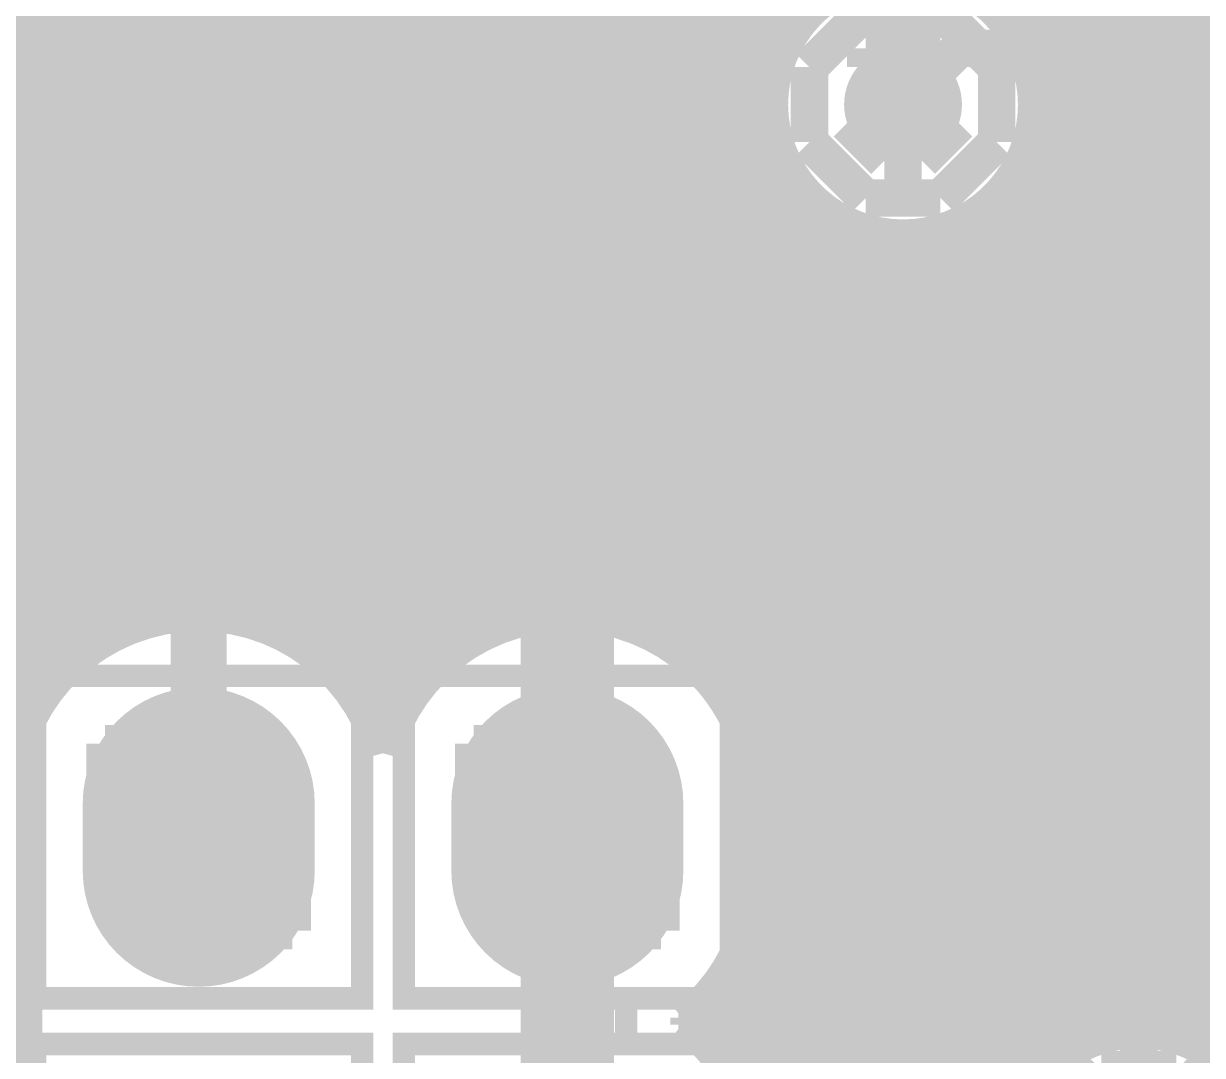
# Model space of a CAD drawing. Extents: x -5 to 157, y -120 to 103.
# Drawn here: x 82.55 to 90.55, y 37.87 to 44.87 of the extents above; entities that cross this region are included whole.
import ezdxf

# ---------------------------------------------------------------- set-up
doc = ezdxf.new("R2010")
doc.units = 0
doc.header["$MEASUREMENT"] = 0
doc.layers.get('0').update_dxf_attribs({"linetype": 'CONTINUOUS'})
for name, color, linetype in [('22-304-2_BOT', 7, 'CONTINUOUS'), ('22-304-2_DRD', 7, 'CONTINUOUS'), ('22-304-2_DRL', 2, 'CONTINUOUS'), ('22-304-2_IN1', 4, 'CONTINUOUS'), ('22-304-2_IN2', 3, 'CONTINUOUS'), ('22-304-2_SMB', 5, 'CONTINUOUS'), ('22-304-2_SMT', 10, 'CONTINUOUS'), ('22-304-2_SST', 11, 'CONTINUOUS'), ('22-304-2_TOP', 13, 'CONTINUOUS'), ('THRUHOLE_TAP', 7, 'CONTINUOUS')]:
    doc.layers.add(name, color=color, linetype=linetype)

# ---------------------------------------------------------------- blocks, each defined once
blk = doc.blocks.new('OBLONG_8')
at = {"const_width": 1.5748}
blk.add_lwpolyline([(0, 0.2286), (0, -0.2286)], dxfattribs=at)
at = {"const_width": 0.7874}
for points in [[(-0.3937, 0.2286, 1), (0.3937, 0.2286, 1)], [(-0.3937, -0.2286, 1), (0.3937, -0.2286, 1)]]:
    blk.add_lwpolyline(points, format="xyb", close=True, dxfattribs=at)
blk = doc.blocks.new('ROUND_39')
at = {"const_width": 0.40005}
blk.add_lwpolyline([(-0.200024, 0, 1), (0.200024, 0, 1)], format="xyb", close=True, dxfattribs=at)
blk = doc.blocks.new('ROUND_14')
at = {"const_width": 0.59944}
blk.add_lwpolyline([(-0.29972, 0, 1), (0.29972, 0, 1)], format="xyb", close=True, dxfattribs=at)
blk = doc.blocks.new('ROUND_88')
at = {"const_width": 0.10033}
blk.add_lwpolyline([(-0.050164, 0, 1), (0.050164, 0, 1)], format="xyb", close=True, dxfattribs=at)
blk = doc.blocks.new('ROUND_42')
at = {"const_width": 0.40005}
blk.add_lwpolyline([(-0.200024, 0, 1), (0.200024, 0, 1)], format="xyb", close=True, dxfattribs=at)
blk = doc.blocks.new('ROUND_80')
at = {"const_width": 0.10033}
blk.add_lwpolyline([(-0.050164, 0, 1), (0.050164, 0, 1)], format="xyb", close=True, dxfattribs=at)

msp = doc.modelspace()

# ---------------------------------------------------------------- linework, layer by layer
at = {"layer": '22-304-2_BOT'}
for points, const_width in [([(121.92, 46.7614), (121.92, 46.736), (119.888, 44.704), (88.9, 44.704), (88.519, 44.323)], 0.254), ([(87.64778, 44.577), (57.023, 44.577)], 0.254), ([(82.55, 44.577), (82.55, 42.291)], 0.254), ([(82.7786, 44.577), (82.7786, 42.291)], 0.254), ([(83.0072, 44.577), (83.0072, 42.291)], 0.254), ([(83.2358, 44.577), (83.2358, 42.291)], 0.254), ([(83.4644, 44.577), (83.4644, 42.291)], 0.254), ([(83.693, 44.577), (83.693, 42.291)], 0.254), ([(83.9216, 44.577), (83.9216, 42.291)], 0.254), ([(84.1502, 44.577), (84.1502, 42.291)], 0.254), ([(84.3788, 44.577), (84.3788, 42.291)], 0.254), ([(84.6074, 44.577), (84.6074, 42.291)], 0.254), ([(84.836, 44.577), (84.836, 42.291)], 0.254), ([(85.0646, 44.577), (85.0646, 42.291)], 0.254), ([(85.2932, 44.577), (85.2932, 42.291)], 0.254), ([(85.5218, 44.577), (85.5218, 42.291)], 0.254), ([(85.7504, 44.577), (85.7504, 42.291)], 0.254), ([(85.979, 44.577), (85.979, 42.291)], 0.254), ([(86.2076, 44.577), (86.2076, 42.291)], 0.254), ([(86.4362, 44.577), (86.4362, 42.291)], 0.254), ([(86.6648, 44.577), (86.6648, 42.291)], 0.254), ([(86.8934, 44.577), (86.8934, 42.291)], 0.254), ([(87.122, 44.577), (87.122, 42.291)], 0.254), ([(87.3506, 44.577), (87.3506, 42.291)], 0.254), ([(87.5792, 44.577), (87.5792, 42.291)], 0.254), ([(87.62746, 44.5008), (47.3456, 44.5008)], 0.254), ([(87.61222, 44.2722), (47.3456, 44.2722)], 0.254), ([(87.6554, 44.0436), (47.3456, 44.0436)], 0.254), ([(102.7303, 44.0436), (89.3826, 44.0436)], 0.254), ([(102.7303, 44.069), (89.39022, 44.069)], 0.254), ([(89.408, 44.069), (89.408, 42.291)], 0.254), ([(89.6366, 44.069), (89.6366, 42.291)], 0.254), ([(89.8652, 44.069), (89.8652, 42.291)], 0.254), ([(90.0938, 44.069), (90.0938, 42.291)], 0.254), ([(90.3224, 44.069), (90.3224, 42.291)], 0.254), ([(90.551, 44.069), (90.551, 42.291)], 0.254), ([(87.76716, 43.815), (47.3456, 43.815)], 0.254), ([(102.7303, 43.815), (89.27084, 43.815)], 0.254), ([(87.8078, 43.75912), (87.8078, 42.291)], 0.254), ([(89.1794, 43.7007), (89.1794, 42.291)], 0.254), ([(87.98814, 43.5864), (47.3456, 43.5864)], 0.254), ([(102.7303, 43.5864), (89.04986, 43.5864)], 0.254), ([(88.0364, 43.55338), (88.0364, 42.291)], 0.254), ([(88.9508, 43.52544), (88.9508, 42.291)], 0.254), ([(88.265, 43.45178), (88.265, 42.291)], 0.254), ([(88.4936, 43.41622), (88.4936, 42.291)], 0.254), ([(88.7222, 43.43908), (88.7222, 42.291)], 0.254), ([(102.7303, 43.3578), (44.23664, 43.3578)], 0.254), ([(102.7303, 43.1292), (44.46524, 43.1292)], 0.254), ([(102.7303, 42.9006), (60.13196, 42.9006)], 0.254), ([(102.7303, 42.672), (60.41644, 42.672)], 0.254), ([(102.7303, 42.4434), (80.08112, 42.4434)], 0.254), ([(94.869, 42.291), (80.2767, 42.291)], 0.254), ([(132.461, 35.179), (132.461, 38.354), (130.556, 40.259), (124.46, 40.259), (123.317, 39.116), (97.409, 39.116), (94.869, 41.656), (79.629, 41.656)], 0.254), ([(92.73794, 41.021), (80.2767, 41.021)], 0.254), ([(82.55, 41.021), (82.55, 40.09136)], 0.254), ([(82.7786, 41.021), (82.7786, 40.44696)], 0.254), ([(83.0072, 41.021), (83.0072, 40.64762)], 0.254), ([(83.2358, 41.021), (83.2358, 40.77208)], 0.254), ([(83.4644, 41.021), (83.4644, 40.8432)], 0.254), ([(83.693, 41.021), (83.693, 40.87368)], 0.254), ([(83.9216, 41.021), (83.9216, 40.86098)], 0.254), ([(84.1502, 41.021), (84.1502, 40.80764)], 0.254), ([(84.3788, 41.021), (84.3788, 40.7035)], 0.254), ([(84.6074, 41.021), (84.6074, 40.5384)], 0.254), ([(84.836, 41.021), (84.836, 40.26662)], 0.254), ([(85.0646, 41.021), (85.0646, 40.12184)], 0.254), ([(85.2932, 41.021), (85.2932, 40.4622)], 0.254), ([(85.5218, 41.021), (85.5218, 40.65524)], 0.254), ([(85.7504, 41.021), (85.7504, 40.77716)], 0.254), ([(85.979, 41.021), (85.979, 40.84574)], 0.254), ([(86.2076, 41.021), (86.2076, 40.87368)], 0.254), ([(86.4362, 41.021), (86.4362, 40.85844)], 0.254), ([(86.6648, 41.021), (86.6648, 40.80256)], 0.254), ([(86.8934, 41.021), (86.8934, 40.69588)], 0.254), ([(87.122, 41.021), (87.122, 40.5257)], 0.254), ([(87.3506, 41.021), (87.3506, 40.24376)], 0.254), ([(87.5792, 41.021), (87.5792, 35.433)], 0.254), ([(87.8078, 41.021), (87.8078, 35.433)], 0.254), ([(88.0364, 41.021), (88.0364, 35.433)], 0.254), ([(88.265, 41.021), (88.265, 35.433)], 0.254), ([(88.4936, 41.021), (88.4936, 35.433)], 0.254), ([(88.7222, 41.021), (88.7222, 35.433)], 0.254), ([(88.9508, 41.021), (88.9508, 35.433)], 0.254), ([(89.1794, 41.021), (89.1794, 35.433)], 0.254), ([(89.408, 41.021), (89.408, 37.69868)], 0.254), ([(89.6366, 41.021), (89.6366, 37.90188)], 0.254), ([(89.8652, 41.021), (89.8652, 38.00602)], 0.254), ([(90.0938, 41.021), (90.0938, 38.04158)], 0.254), ([(90.3224, 41.021), (90.3224, 38.01872)], 0.254), ([(90.551, 41.021), (90.551, 37.93236)], 0.254), ([(83.45932, 40.8432), (81.51876, 40.8432)], 0.254), ([(83.73872, 40.81018), (83.73872, 39.34968)], 0.381), ([(85.96122, 40.8432), (84.01812, 40.8432)], 0.254), ([(92.43822, 40.8432), (86.51748, 40.8432)], 0.254), ([(82.96148, 40.6146), (82.0166, 40.6146)], 0.254), ([(85.46338, 40.6146), (84.51596, 40.6146)], 0.254), ([(92.23502, 40.6146), (87.01786, 40.6146)], 0.254), ([(82.72526, 40.386), (82.25282, 40.386)], 0.254), ([(85.22716, 40.386), (84.75218, 40.386)], 0.254), ([(92.12072, 40.386), (87.25154, 40.386)], 0.254), ([(82.58048, 40.1574), (82.3976, 40.1574)], 0.254), ([(85.07984, 40.1574), (84.89696, 40.1574)], 0.254), ([(92.06992, 40.1574), (87.39886, 40.1574)], 0.254), ([(92.06738, 39.9288), (87.48522, 39.9288)], 0.254), ([(92.11564, 39.7002), (87.5284, 39.7002)], 0.254), ([(87.53602, 39.57828), (87.53602, 39.12108)], 0.254), ([(92.22486, 39.4716), (87.53602, 39.4716)], 0.254), ([(92.4179, 39.243), (87.53602, 39.243)], 0.254), ([(92.84208, 39.0144), (87.53094, 39.0144)], 0.254), ([(96.84004, 38.7858), (87.4903, 38.7858)], 0.254), ([(97.10674, 38.5572), (87.40648, 38.5572)], 0.254), ([(87.3506, 38.45306), (87.3506, 37.7444)], 0.254), ([(131.58724, 38.3286), (87.26424, 38.3286)], 0.254), ([(87.122, 38.17112), (87.122, 38.02634)], 0.254), ([(131.81584, 38.1), (87.03564, 38.1)], 0.254), ([(89.58834, 37.8714), (87.26424, 37.8714)], 0.254), ([(115.62334, 37.8714), (90.65006, 37.8714)], 0.254)]:
    msp.add_lwpolyline(points, dxfattribs=dict(at, const_width=const_width))
at = {"layer": '22-304-2_BOT', "const_width": 0.254}
for points in [[(87.64778, 44.577, 0.0710397), (87.61151, 44.323)], [(87.61222, 44.323, 0.4142136), (88.519, 43.41622)], [(88.519, 43.41622, 0.3333645), (89.39022, 44.069)], [(82.48904, 39.91864, 0.3383093), (81.23936, 40.87368)], [(83.73872, 40.87368, 0.3383097), (82.48904, 39.91864)], [(84.9884, 39.91864, 0.3383093), (83.73872, 40.87368)], [(86.24062, 40.87368, 0.3384527), (84.9884, 39.91864)], [(87.53602, 39.57828, 0.4142136), (86.24062, 40.87368)], [(87.03564, 38.1, 0.2313068), (87.53471, 39.12108)], [(87.53602, 37.07892, 0.2313069), (87.03645, 38.10104)], [(90.1192, 38.04158, 0.4142136), (89.21242, 37.1348)], [(90.7669, 37.7698, 0.2014867), (90.1192, 38.04185)]]:
    msp.add_lwpolyline(points, format="xyb", dxfattribs=at)
at = {"layer": '22-304-2_DRD', "const_width": 0.254}
for points in [[(88.265, 44.958), (87.884, 44.577)], [(88.773, 44.958), (88.265, 44.958)], [(89.154, 44.577), (88.773, 44.958)], [(88.265, 44.704), (88.265, 44.577)], [(88.392, 44.704), (88.265, 44.704)], [(88.392, 44.577), (88.392, 44.704)], [(88.646, 44.704), (88.646, 44.577)], [(88.773, 44.704), (88.646, 44.704)], [(88.773, 44.577), (88.773, 44.704)], [(87.884, 44.577), (87.884, 44.069)], [(88.265, 44.577), (88.392, 44.577)], [(88.646, 44.577), (88.773, 44.577)], [(89.154, 44.069), (89.154, 44.577)], [(88.392, 43.942), (88.138, 44.196)], [(88.9, 44.196), (88.646, 43.942)], [(87.884, 44.069), (88.265, 43.688)], [(88.773, 43.688), (89.154, 44.069)], [(88.646, 43.942), (88.392, 43.942)], [(88.265, 43.688), (88.773, 43.688)], [(83.10372, 39.98468), (83.10372, 39.34968)], [(83.73872, 39.98468), (83.10372, 39.98468)], [(83.73872, 38.71468), (83.73872, 39.98468)], [(85.60562, 39.98468), (85.60562, 39.34968)], [(86.24062, 39.98468), (85.60562, 39.98468)], [(86.24062, 38.71468), (86.24062, 39.98468)], [(83.10372, 39.34968), (84.37372, 39.34968)], [(84.37372, 39.34968), (84.37372, 38.71468)], [(85.60562, 39.34968), (86.87562, 39.34968)], [(86.87562, 39.34968), (86.87562, 38.71468)], [(84.37372, 38.71468), (83.73872, 38.71468)], [(86.87562, 38.71468), (86.24062, 38.71468)], [(89.8652, 37.7698), (89.4842, 37.3888)], [(90.3732, 37.7698), (89.8652, 37.7698)], [(90.7542, 37.3888), (90.3732, 37.7698)]]:
    msp.add_lwpolyline(points, dxfattribs=at)
at = {"layer": '22-304-2_IN1', "const_width": 0.254}
for points in [[(82.9056, 64.643), (82.9056, 40.56888)], [(83.1342, 64.643), (83.1342, 40.72382)], [(83.3628, 64.643), (83.3628, 40.8178)], [(83.5914, 64.643), (83.5914, 40.86352)], [(83.82, 64.643), (83.82, 40.87114)], [(84.0486, 64.643), (84.0486, 40.83558)], [(84.2772, 64.643), (84.2772, 40.75684)], [(84.5058, 64.643), (84.5058, 40.62222)], [(84.7344, 64.643), (84.7344, 40.40632)], [(84.963, 64.643), (84.963, 40.00246)], [(85.1916, 64.643), (85.1916, 40.34028)], [(85.4202, 64.643), (85.4202, 40.58158)], [(85.6488, 64.643), (85.6488, 40.73144)], [(85.8774, 64.643), (85.8774, 40.82034)], [(86.106, 64.643), (86.106, 40.86606)], [(86.3346, 64.643), (86.3346, 40.8686)], [(86.5632, 64.643), (86.5632, 40.83304)], [(86.7918, 64.643), (86.7918, 40.74922)], [(87.0204, 64.643), (87.0204, 40.61206)], [(87.249, 64.643), (87.249, 40.39108)], [(87.4776, 64.643), (87.4776, 39.95928)], [(87.7062, 64.643), (87.7062, 44.72686)], [(89.3064, 63.4746), (89.3064, 44.77512)], [(89.535, 63.1063), (89.535, 37.82822)], [(89.7636, 62.9412), (89.7636, 37.97046)], [(89.9922, 62.86246), (89.9922, 38.03396)], [(90.2208, 57.69102), (90.2208, 38.0365)], [(90.4494, 57.3659), (90.4494, 37.98062)], [(82.677, 46.05782), (82.677, 40.31996)], [(82.4484, 45.82922), (82.4484, 40.04564)], [(87.78494, 44.8564), (22.98446, 44.8564)], [(138.684, 44.8564), (89.25306, 44.8564)], [(87.66302, 44.6278), (23.21306, 44.6278)], [(138.684, 44.6278), (89.37244, 44.6278)], [(87.61476, 44.3992), (23.44166, 44.3992)], [(138.684, 44.3992), (89.42324, 44.3992)], [(87.62492, 44.1706), (71.01078, 44.1706)], [(107.16514, 44.1706), (89.41308, 44.1706)], [(87.69604, 43.942), (71.2343, 43.942)], [(87.7062, 43.91914), (87.7062, 33.782)], [(106.94416, 43.942), (89.34196, 43.942)], [(89.3064, 43.87088), (89.3064, 37.53866)], [(87.8459, 43.7134), (71.34606, 43.7134)], [(106.8324, 43.7134), (89.1921, 43.7134)], [(87.9348, 43.62704), (87.9348, 34.12998)], [(89.0778, 43.60672), (89.0778, 34.63544)], [(88.17102, 43.4848), (71.39178, 43.4848)], [(88.1634, 43.48734), (88.1634, 34.4551)], [(106.78922, 43.4848), (88.86698, 43.4848)], [(88.392, 43.42384), (88.392, 34.60496)], [(88.6206, 43.4213), (88.6206, 34.67608)], [(88.8492, 43.47718), (88.8492, 34.68624)], [(106.80446, 43.2562), (71.37654, 43.2562)], [(106.8832, 43.0276), (71.2978, 43.0276)], [(107.0483, 42.799), (71.13524, 42.799)], [(107.4166, 42.5704), (76.48194, 42.5704)], [(111.47044, 42.3418), (80.22336, 42.3418)], [(111.38408, 42.1132), (80.41386, 42.1132)], [(111.36122, 41.8846), (80.50784, 41.8846)], [(111.39678, 41.656), (80.53578, 41.656)], [(101.14788, 41.4274), (80.50784, 41.4274)], [(100.88372, 41.1988), (80.41386, 41.1988)], [(92.62618, 40.9702), (80.22336, 40.9702)], [(83.16976, 40.7416), (81.81086, 40.7416)], [(85.66912, 40.7416), (84.31022, 40.7416)], [(92.33408, 40.7416), (86.80958, 40.7416)], [(82.8421, 40.513), (82.13598, 40.513)], [(85.34146, 40.513), (84.63534, 40.513)], [(92.1766, 40.513), (87.13724, 40.513)], [(82.65414, 40.2844), (82.32648, 40.2844)], [(85.1535, 40.2844), (84.82584, 40.2844)], [(92.09278, 40.2844), (87.3252, 40.2844)], [(82.53476, 40.0558), (82.44332, 40.0558)], [(85.03412, 40.0558), (84.94268, 40.0558)], [(92.0623, 40.0558), (87.44458, 40.0558)], [(92.08262, 39.8272), (87.51062, 39.8272)], [(92.15628, 39.5986), (87.53348, 39.5986)], [(87.53602, 39.57828), (87.53602, 39.12108)], [(92.29598, 39.37), (87.53602, 39.37)], [(92.55252, 39.1414), (87.53602, 39.1414)], [(138.684, 38.9128), (87.51824, 38.9128)], [(138.684, 38.6842), (87.45982, 38.6842)], [(87.4776, 38.73754), (87.4776, 37.45992)], [(138.684, 38.4556), (87.3506, 38.4556)], [(87.249, 38.30828), (87.249, 37.88918)], [(138.684, 38.227), (87.17788, 38.227)], [(89.8398, 37.9984), (87.14994, 37.9984)], [(115.8748, 37.9984), (90.3986, 37.9984)], [(89.4715, 37.7698), (87.33536, 37.7698)]]:
    msp.add_lwpolyline(points, dxfattribs=at)
for points in [[(88.519, 45.22978, 0.4142136), (87.61222, 44.323)], [(89.42578, 44.323, 0.4142136), (88.519, 45.22978)], [(87.61222, 44.323, 0.4142136), (88.519, 43.41622)], [(88.519, 43.41622, 0.4142136), (89.42578, 44.323)], [(82.48904, 39.91864, 0.3383093), (81.23936, 40.87368)], [(83.73872, 40.87368, 0.3383097), (82.48904, 39.91864)], [(84.9884, 39.91864, 0.3383093), (83.73872, 40.87368)], [(86.24062, 40.87368, 0.3384527), (84.9884, 39.91864)], [(87.53602, 39.57828, 0.4142136), (86.24062, 40.87368)], [(87.03564, 38.1, 0.2313068), (87.53471, 39.12108)], [(87.53602, 37.07892, 0.2313069), (87.03645, 38.10104)], [(90.1192, 38.04158, 0.4142136), (89.21242, 37.1348)], [(91.02598, 37.1348, 0.4142136), (90.1192, 38.04158)]]:
    msp.add_lwpolyline(points, format="xyb", dxfattribs=at)
at = {"layer": '22-304-2_IN2'}
for points, const_width in [([(83.2358, 73.3806), (83.2358, 40.89908)], 0.254), ([(83.4644, 71.99376), (83.4644, 40.96512)], 0.254), ([(83.693, 65.52692), (83.693, 40.99052)], 0.254), ([(83.9216, 65.25514), (83.9216, 40.98036)], 0.254), ([(86.2076, 63.41364), (86.2076, 40.99052)], 0.254), ([(86.4362, 63.11646), (86.4362, 40.97782)], 0.254), ([(89.408, 63.06566), (89.408, 44.83608)], 0.254), ([(86.6648, 62.96152), (86.6648, 40.92702)], 0.254), ([(87.5792, 62.96152), (87.5792, 44.73448)], 0.254), ([(86.8934, 62.88024), (86.8934, 40.8305)], 0.254), ([(87.122, 62.85484), (87.122, 40.68318)], 0.254), ([(87.3506, 62.88024), (87.3506, 40.45204)], 0.254), ([(89.6366, 62.8777), (89.6366, 38.03904)], 0.254), ([(89.8652, 62.77356), (89.8652, 38.12794)], 0.254), ([(84.1502, 60.16752), (84.1502, 40.9321)], 0.254), ([(85.979, 60.06592), (85.979, 40.96766)], 0.254), ([(84.3788, 59.83986), (84.3788, 40.83812)], 0.254), ([(85.7504, 59.79414), (85.7504, 40.90416)], 0.254), ([(84.6074, 59.67222), (84.6074, 40.69334)], 0.254), ([(85.5218, 59.64682), (85.5218, 40.79494)], 0.254), ([(84.836, 59.58332), (84.836, 40.46982)], 0.254), ([(85.2932, 59.57316), (85.2932, 40.6273)], 0.254), ([(85.0646, 59.55284), (85.0646, 40.36314)], 0.254), ([(90.0938, 57.69102), (90.0938, 38.16096)], 0.254), ([(90.3224, 57.32526), (90.3224, 38.14064)], 0.254), ([(90.551, 57.14746), (90.551, 38.06444)], 0.254), ([(83.0072, 46.57598), (83.0072, 40.78732)], 0.254), ([(82.7786, 45.99432), (82.7786, 40.6146)], 0.254), ([(82.55, 45.7581), (82.55, 40.34282)], 0.254), ([(87.71128, 44.958), (17.82572, 44.958)], 0.254), ([(137.16762, 44.958), (89.32418, 44.958)], 0.254), ([(87.57666, 44.7294), (18.05432, 44.7294)], 0.254), ([(137.16762, 44.7294), (89.46134, 44.7294)], 0.254), ([(87.50808, 44.5008), (20.94484, 44.5008)], 0.254), ([(137.16762, 44.5008), (89.52992, 44.5008)], 0.254), ([(87.49284, 44.2722), (21.56206, 44.2722)], 0.254), ([(107.10418, 44.2722), (89.54262, 44.2722)], 0.254), ([(87.53094, 44.0436), (21.971, 44.0436)], 0.254), ([(106.8705, 44.0436), (89.50706, 44.0436)], 0.254), ([(87.5792, 43.91152), (87.5792, 40.0304)], 0.254), ([(87.62746, 43.815), (22.28596, 43.815)], 0.254), ([(89.408, 43.80992), (89.408, 37.87394)], 0.254), ([(106.7435, 43.815), (89.41054, 43.815)], 0.254), ([(87.80526, 43.5864), (22.53996, 43.5864)], 0.254), ([(87.8078, 43.58386), (87.8078, 34.12998)], 0.254), ([(106.68, 43.5864), (89.23274, 43.5864)], 0.254), ([(89.1794, 43.53814), (89.1794, 37.54628)], 0.254), ([(88.0364, 43.41622), (88.0364, 34.49574)], 0.254), ([(88.17102, 43.3578), (22.75332, 43.3578)], 0.254), ([(88.265, 43.32732), (88.265, 34.67354)], 0.254), ([(106.67238, 43.3578), (88.86698, 43.3578)], 0.254), ([(88.9508, 43.39082), (88.9508, 34.79292)], 0.254), ([(88.4936, 43.29684), (88.4936, 34.77006)], 0.254), ([(88.7222, 43.31716), (88.7222, 34.80562)], 0.254), ([(106.71556, 43.1292), (22.93366, 43.1292)], 0.254), ([(106.8197, 42.9006), (23.0886, 42.9006)], 0.254), ([(107.00766, 42.672), (79.77378, 42.672)], 0.254), ([(107.42676, 42.4434), (80.28686, 42.4434)], 0.254), ([(111.28756, 42.2148), (80.49006, 42.2148)], 0.254), ([(111.24438, 41.9862), (80.59928, 41.9862)], 0.254), ([(111.252, 41.7576), (80.65008, 41.7576)], 0.254), ([(101.08692, 41.529), (80.64754, 41.529)], 0.254), ([(100.81514, 41.3004), (80.59166, 41.3004)], 0.254), ([(92.56522, 41.0718), (80.47228, 41.0718)], 0.254), ([(83.73872, 40.92956), (83.73872, 39.34968)], 0.381), ([(83.10626, 40.8432), (81.87182, 40.8432)], 0.254), ([(85.60816, 40.8432), (84.37118, 40.8432)], 0.254), ([(92.2655, 40.8432), (86.87054, 40.8432)], 0.254), ([(82.77606, 40.6146), (82.20202, 40.6146)], 0.254), ([(85.27796, 40.6146), (84.70138, 40.6146)], 0.254), ([(92.09532, 40.6146), (87.20074, 40.6146)], 0.254), ([(82.57794, 40.386), (82.40014, 40.386)], 0.254), ([(85.07984, 40.386), (84.8995, 40.386)], 0.254), ([(91.99626, 40.386), (87.39886, 40.386)], 0.254), ([(91.95054, 40.1574), (87.5284, 40.1574)], 0.254), ([(91.948, 39.9288), (87.60968, 39.9288)], 0.254), ([(91.99118, 39.7002), (87.64778, 39.7002)], 0.254), ([(87.65286, 39.57828), (87.65286, 39.12108)], 0.254), ([(92.0877, 39.4716), (87.65286, 39.4716)], 0.254), ([(92.25026, 39.243), (87.65286, 39.243)], 0.254), ([(92.53474, 39.0144), (87.65032, 39.0144)], 0.254), ([(137.16762, 38.7858), (87.61222, 38.7858)], 0.254), ([(87.5792, 38.66896), (87.5792, 37.53104)], 0.254), ([(137.16762, 38.5572), (87.53602, 38.5572)], 0.254), ([(137.16762, 38.3286), (87.41156, 38.3286)], 0.254), ([(87.3506, 38.24478), (87.3506, 37.95268)], 0.254), ([(89.77122, 38.1), (87.21852, 38.1)], 0.254), ([(115.80622, 38.1), (90.46718, 38.1)], 0.254), ([(89.40546, 37.8714), (87.40902, 37.8714)], 0.254)]:
    msp.add_lwpolyline(points, dxfattribs=dict(at, const_width=const_width))
at = {"layer": '22-304-2_IN2', "const_width": 0.254}
for points in [[(88.519, 45.34916, 0.4142136), (87.49284, 44.323)], [(89.54516, 44.323, 0.4142136), (88.519, 45.34916)], [(87.49284, 44.323, 0.4142136), (88.519, 43.29684)], [(88.519, 43.29684, 0.4142136), (89.54516, 44.323)], [(82.48904, 40.23868, 0.2780089), (81.23936, 40.99052)], [(83.73872, 40.99306, 0.2780092), (82.48904, 40.23868)], [(84.9884, 40.23868, 0.2780089), (83.73872, 40.99052)], [(86.24062, 40.99306, 0.2782345), (84.9884, 40.23868)], [(87.65286, 39.57828, 0.4142136), (86.24062, 40.99052)], [(87.21598, 38.1, 0.2048699), (87.65269, 39.12108)], [(90.1192, 38.16096, 0.4142136), (89.09304, 37.1348)], [(91.14536, 37.1348, 0.4142136), (90.1192, 38.16096)], [(87.65286, 37.07892, 0.2048697), (87.2161, 38.10012)]]:
    msp.add_lwpolyline(points, format="xyb", dxfattribs=at)
at = {"layer": '22-304-2_SST', "const_width": 0.1524}
for points in [[(76.54036, 34.27984), (76.13904, 34.27984), (76.13904, 35.11042), (69.5198, 35.11042), (69.5198, 41.08958), (87.9602, 41.08958), (87.9602, 35.11042), (81.34096, 35.11042), (81.34096, 34.27984), (80.93964, 34.27984), (80.93964, 33.09874), (76.54036, 33.09874), (76.54036, 34.27984), (76.54036, 35.75558), (77.35062, 35.75558)], [(84.8487, 40.44442), (82.62874, 40.44442), (82.62874, 38.25494), (84.8487, 38.25494), (84.8487, 40.44442)], [(86.03996, 38.25494), (85.13064, 38.25494), (85.13064, 40.44442), (87.3506, 40.44442), (87.3506, 35.75558), (85.13064, 35.75558), (85.13064, 37.94506), (86.03996, 37.94506), (86.6394, 37.94506), (86.6394, 38.25494), (86.03996, 38.25494), (86.03996, 37.94506)], [(83.42122, 39.66718), (83.42122, 39.03218), (84.05622, 39.03218), (83.90636, 39.18204), (83.90636, 39.51732), (84.05622, 39.66718), (83.42122, 39.66718), (83.57108, 39.51732), (83.57108, 39.18204), (83.90636, 39.18204)], [(84.05622, 39.66718), (84.05622, 39.03218)], [(86.07298, 39.51732), (85.92312, 39.66718), (86.55812, 39.66718), (86.40826, 39.51732), (86.07298, 39.51732), (86.07298, 39.18204), (85.92312, 39.03218), (86.55812, 39.03218), (86.40826, 39.18204), (86.07298, 39.18204)], [(85.92312, 39.66718), (85.92312, 39.03218)], [(86.55812, 39.66718), (86.55812, 39.03218)], [(83.57108, 39.51732), (83.90636, 39.51732)], [(86.40826, 39.51732), (86.40826, 39.18204)], [(83.42122, 39.03218), (83.57108, 39.18204)], [(86.6394, 38.25494), (87.3506, 38.25494)], [(84.8487, 35.75558), (84.8487, 37.94506), (82.62874, 37.94506), (82.62874, 35.75558), (84.8487, 35.75558)], [(87.3506, 37.94506), (86.6394, 37.94506)]]:
    msp.add_lwpolyline(points, dxfattribs=at)
at = {"layer": '22-304-2_TOP'}
for points, const_width in [([(80.391, 99.822), (80.391, 85.979), (87.503, 78.867), (87.503, 72.39), (88.392, 71.501), (88.392, 64.897), (89.154, 64.135), (89.154, 60.833), (90.1192, 59.8678), (90.1192, 37.1348)], 0.254), ([(83.12404, 75.0189), (83.12404, 73.97496), (83.185, 73.914), (83.185, 52.578), (86.24062, 49.52238), (86.24062, 39.34968)], 0.635), ([(83.12404, 75.0189), (83.185, 74.96048), (83.185, 73.914), (83.185, 52.578), (86.24062, 49.52238), (86.24062, 39.34968)], 0.635), ([(88.519, 44.323), (88.519, 61.61024), (88.265, 61.86424)], 0.254), ([(87.3506, 61.6204), (87.3506, 40.24376)], 0.254), ([(87.122, 61.09716), (87.122, 40.5257)], 0.254), ([(87.5792, 60.95746), (87.5792, 34.036)], 0.254), ([(87.8078, 60.95746), (87.8078, 44.88688)], 0.254), ([(87.884, 60.95746), (87.884, 44.9707)], 0.254), ([(81.28, 60.69076), (81.28, 60.579), (81.915, 59.944), (81.915, 58.166), (80.264, 56.515), (80.264, 42.164), (82.55, 39.878), (82.55, 34.29)], 0.254), ([(89.154, 59.93384), (89.154, 44.9707)], 0.254), ([(89.1794, 59.90844), (89.1794, 44.9453)], 0.254), ([(89.408, 59.67984), (89.408, 44.50588)], 0.254), ([(89.4842, 59.60364), (89.4842, 37.7825)], 0.254), ([(83.0072, 51.5874), (83.0072, 40.64762)], 0.254), ([(83.2358, 51.3588), (83.2358, 40.77208)], 0.254), ([(83.4644, 51.1302), (83.4644, 40.8432)], 0.254), ([(83.693, 50.9016), (83.693, 40.87368)], 0.254), ([(83.9216, 50.673), (83.9216, 40.86098)], 0.254), ([(84.1502, 50.4444), (84.1502, 40.80764)], 0.254), ([(84.3788, 50.2158), (84.3788, 40.7035)], 0.254), ([(84.6074, 49.9872), (84.6074, 40.5384)], 0.254), ([(84.836, 49.7586), (84.836, 40.26662)], 0.254), ([(85.0646, 49.53), (85.0646, 40.12184)], 0.254), ([(87.06612, 49.52238), (87.06612, 40.5765)], 0.254), ([(85.2932, 49.3014), (85.2932, 40.4622)], 0.254), ([(85.41512, 49.17948), (85.41512, 40.5765)], 0.254), ([(85.41512, 49.17948), (85.41512, 40.5765)], 0.254), ([(82.7786, 46.22038), (82.7786, 40.54602)], 0.254), ([(82.55, 45.91304), (82.55, 40.77462)], 0.254), ([(85.41512, 44.958), (80.899, 44.958)], 0.254), ([(87.8713, 44.958), (87.06612, 44.958)], 0.254), ([(89.4842, 44.958), (89.1667, 44.958)], 0.254), ([(85.41512, 44.7294), (80.899, 44.7294)], 0.254), ([(87.7062, 44.7294), (87.06612, 44.7294)], 0.254), ([(89.4842, 44.7294), (89.32926, 44.7294)], 0.254), ([(85.41512, 44.5008), (80.899, 44.5008)], 0.254), ([(87.62746, 44.5008), (87.06612, 44.5008)], 0.254), ([(89.4842, 44.5008), (89.408, 44.5008)], 0.254), ([(85.41512, 44.2722), (80.899, 44.2722)], 0.254), ([(87.61222, 44.2722), (87.06612, 44.2722)], 0.254), ([(89.4842, 44.2722), (89.42578, 44.2722)], 0.254), ([(89.408, 44.14012), (89.408, 37.69868)], 0.254), ([(85.41512, 44.0436), (80.899, 44.0436)], 0.254), ([(87.6554, 44.0436), (87.06612, 44.0436)], 0.254), ([(89.4842, 44.0436), (89.3826, 44.0436)], 0.254), ([(85.41512, 43.815), (80.899, 43.815)], 0.254), ([(87.76716, 43.815), (87.06612, 43.815)], 0.254), ([(89.4842, 43.815), (89.27084, 43.815)], 0.254), ([(87.8078, 43.75912), (87.8078, 34.036)], 0.254), ([(89.1794, 43.7007), (89.1794, 34.59226)], 0.254), ([(85.41512, 43.5864), (80.899, 43.5864)], 0.254), ([(87.98814, 43.5864), (87.06612, 43.5864)], 0.254), ([(89.4842, 43.5864), (89.04986, 43.5864)], 0.254), ([(88.0364, 43.55338), (88.0364, 34.31286)], 0.254), ([(88.9508, 43.52544), (88.9508, 34.671)], 0.254), ([(88.265, 43.45178), (88.265, 34.53384)], 0.254), ([(88.4936, 43.41622), (88.4936, 34.6456)], 0.254), ([(88.7222, 43.43908), (88.7222, 34.68878)], 0.254), ([(85.41512, 43.3578), (80.899, 43.3578)], 0.254), ([(89.4842, 43.3578), (87.06612, 43.3578)], 0.254), ([(85.41512, 43.1292), (80.899, 43.1292)], 0.254), ([(89.4842, 43.1292), (87.06612, 43.1292)], 0.254), ([(85.41512, 42.9006), (80.899, 42.9006)], 0.254), ([(89.4842, 42.9006), (87.06612, 42.9006)], 0.254), ([(85.41512, 42.672), (80.899, 42.672)], 0.254), ([(89.4842, 42.672), (87.06612, 42.672)], 0.254), ([(85.41512, 42.4434), (80.899, 42.4434)], 0.254), ([(89.4842, 42.4434), (87.06612, 42.4434)], 0.254), ([(80.899, 42.42562), (82.82686, 40.49776)], 0.254), ([(85.41512, 42.2148), (81.10982, 42.2148)], 0.254), ([(89.4842, 42.2148), (87.06612, 42.2148)], 0.254), ([(85.41512, 41.9862), (81.33842, 41.9862)], 0.254), ([(89.4842, 41.9862), (87.06612, 41.9862)], 0.254), ([(85.41512, 41.7576), (81.56702, 41.7576)], 0.254), ([(89.4842, 41.7576), (87.06612, 41.7576)], 0.254), ([(85.41512, 41.529), (81.79562, 41.529)], 0.254), ([(89.4842, 41.529), (87.06612, 41.529)], 0.254), ([(85.41512, 41.3004), (82.02422, 41.3004)], 0.254), ([(89.4842, 41.3004), (87.06612, 41.3004)], 0.254), ([(85.41512, 41.0718), (82.25282, 41.0718)], 0.254), ([(89.4842, 41.0718), (87.06612, 41.0718)], 0.254), ([(83.45932, 40.8432), (82.48142, 40.8432)], 0.254), ([(83.73872, 40.81018), (83.73872, 39.34968)], 0.381), ([(85.41512, 40.8432), (84.01812, 40.8432)], 0.254), ([(89.4842, 40.8432), (87.06612, 40.8432)], 0.254), ([(82.96148, 40.6146), (82.71002, 40.6146)], 0.254), ([(85.41512, 40.6146), (84.51596, 40.6146)], 0.254), ([(89.4842, 40.6146), (87.06612, 40.6146)], 0.254), ([(85.22716, 40.386), (84.75218, 40.386)], 0.254), ([(89.4842, 40.386), (87.25154, 40.386)], 0.254), ([(85.07984, 40.1574), (84.89696, 40.1574)], 0.254), ([(89.4842, 40.1574), (87.39886, 40.1574)], 0.254), ([(89.4842, 39.9288), (87.48522, 39.9288)], 0.254), ([(89.4842, 39.7002), (87.5284, 39.7002)], 0.254), ([(87.53602, 39.57828), (87.53602, 39.12108)], 0.254), ([(86.24062, 39.34968), (86.24062, 36.85032)], 0.635), ([(89.4842, 39.4716), (87.53602, 39.4716)], 0.254), ([(89.4842, 39.243), (87.53602, 39.243)], 0.254), ([(89.4842, 39.0144), (87.53094, 39.0144)], 0.254), ([(89.4842, 38.7858), (87.4903, 38.7858)], 0.254), ([(89.4842, 38.5572), (87.40648, 38.5572)], 0.254), ([(87.3506, 38.45306), (87.3506, 37.7444)], 0.254), ([(89.4842, 38.3286), (87.26424, 38.3286)], 0.254), ([(87.06612, 38.12286), (87.06612, 38.07714)], 0.254), ([(87.122, 38.17112), (87.122, 38.02634)], 0.254), ([(89.4842, 38.1), (87.06612, 38.1)], 0.254), ([(89.4842, 37.8714), (87.26424, 37.8714)], 0.254)]:
    msp.add_lwpolyline(points, dxfattribs=dict(at, const_width=const_width))
at = {"layer": '22-304-2_TOP', "const_width": 0.254}
for points in [[(87.884, 44.9707, 0.2014867), (87.61195, 44.323)], [(89.42578, 44.323, 0.2014867), (89.15381, 44.97051)], [(87.61222, 44.323, 0.4142136), (88.519, 43.41622)], [(88.519, 43.41622, 0.4142136), (89.42578, 44.323)], [(83.73872, 40.87368, 0.1978316), (82.82655, 40.49807)], [(84.9884, 39.91864, 0.3383093), (83.73872, 40.87368)], [(85.41512, 40.5765, 0.1548274), (84.99063, 39.91803)], [(87.53602, 39.57828, 0.2235731), (87.06616, 40.57655)], [(87.06612, 38.12286, 0.2235732), (87.53595, 39.12108)], [(87.53602, 37.07892, 0.2235731), (87.06616, 38.07719)], [(89.4842, 37.7825, 0.2014867), (89.21215, 37.1348)]]:
    msp.add_lwpolyline(points, format="xyb", dxfattribs=at)

# ---------------------------------------------------------------- block references
at = {"layer": '22-304-2_BOT'}
for name, p in [('ROUND_39', (88.519, 44.323)), ('OBLONG_8', (83.73872, 39.34968)), ('OBLONG_8', (86.24062, 39.34968))]:
    msp.add_blockref(name, p, dxfattribs=at)
at = {"layer": '22-304-2_DRL'}
for name, p in [('ROUND_88', (88.519, 44.323)), ('ROUND_14', (83.73872, 39.34968)), ('ROUND_14', (86.24062, 39.34968))]:
    msp.add_blockref(name, p, dxfattribs=at)
at = {"layer": '22-304-2_IN1'}
for name, p in [('ROUND_42', (88.519, 44.323)), ('OBLONG_8', (83.73872, 39.34968)), ('OBLONG_8', (86.24062, 39.34968))]:
    msp.add_blockref(name, p, dxfattribs=at)
at = {"layer": '22-304-2_IN2'}
for name, p in [('ROUND_42', (88.519, 44.323)), ('OBLONG_8', (83.73872, 39.34968)), ('OBLONG_8', (86.24062, 39.34968))]:
    msp.add_blockref(name, p, dxfattribs=at)
at = {"layer": '22-304-2_SMB'}
for p in [(83.73872, 39.34968), (86.24062, 39.34968)]:
    msp.add_blockref('OBLONG_8', p, dxfattribs=at)
at = {"layer": '22-304-2_SMT'}
for p in [(83.73872, 39.34968), (86.24062, 39.34968)]:
    msp.add_blockref('OBLONG_8', p, dxfattribs=at)
at = {"layer": '22-304-2_TOP'}
for name, p in [('ROUND_39', (88.519, 44.323)), ('OBLONG_8', (83.73872, 39.34968)), ('OBLONG_8', (86.24062, 39.34968))]:
    msp.add_blockref(name, p, dxfattribs=at)
at = {"layer": 'THRUHOLE_TAP'}
for name, p in [('ROUND_80', (88.519, 44.323)), ('ROUND_14', (83.73872, 39.34968)), ('ROUND_14', (86.24062, 39.34968))]:
    msp.add_blockref(name, p, dxfattribs=at)

doc.saveas('drawing.dxf')
